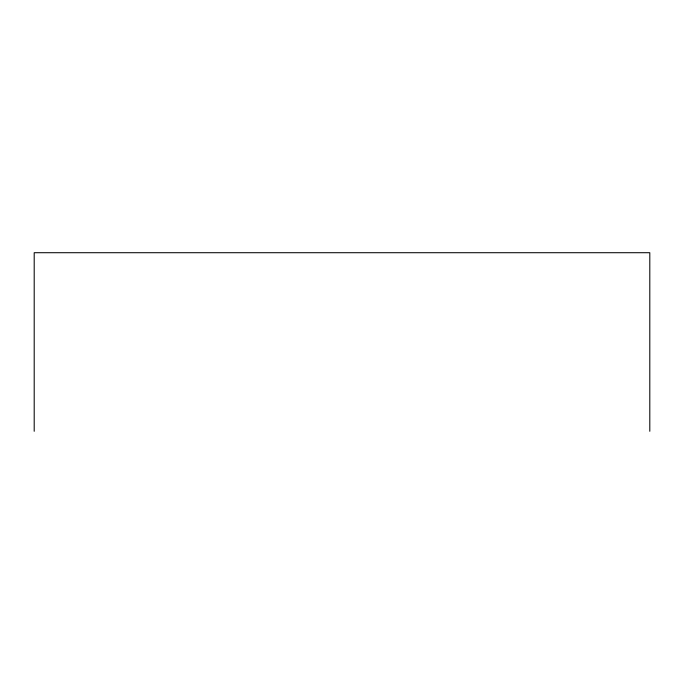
<?xml version="1.0" encoding="UTF-8"?>
<svg xmlns="http://www.w3.org/2000/svg" width="684" height="684" viewBox="0 0 684 684"><rect width="100%" height="100%" fill="white"/><g stroke="black" fill="none" stroke-linecap="round" stroke-linejoin="round"><path stroke-width="1.03" d="M649.8 431.288L649.8 252.712L34.2 252.712L34.2 431.288"/></g></svg>
